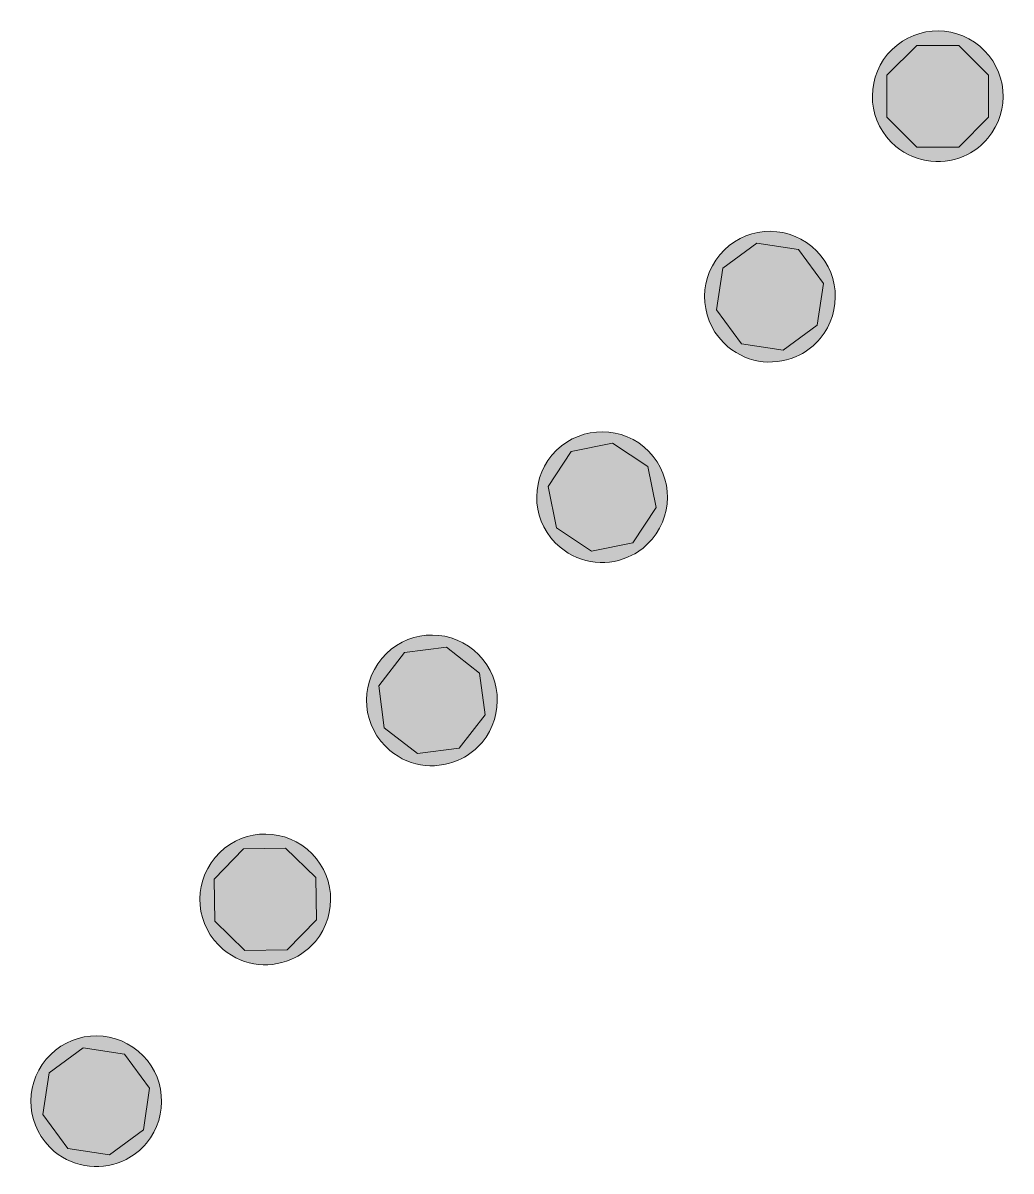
# Model space of a CAD drawing. Header units: millimetres. Extents: x -1358 to 1584, y -714 to 655.
# Drawn here: x 713.6 to 789.2, y 114.7 to 202.6 of the extents above; entities that cross this region are included whole.
import ezdxf

# ---------------------------------------------------------------- set-up
doc = ezdxf.new("R2010")
doc.units = ezdxf.units.MM
doc.header["$MEASUREMENT"] = 0
doc.layers.add('finished guitar', color=7, linetype='Continuous')

# ---------------------------------------------------------------- blocks, each defined once
blk = doc.blocks.new('block 196')
at = {"layer": 'finished guitar', "true_color": 0x031ca6}
h = blk.add_hatch(color=164, dxfattribs=at)
edge = h.paths.add_edge_path()
edge.add_spline(control_points=[(780.342, 193.121), (780.342, 193.121), (780.342, 193.121), (780.342, 193.121), (778.225, 194.894), (777.946, 198.048), (779.719, 200.165), (779.719, 200.165), (779.719, 200.165), (779.719, 200.165), (781.492, 202.282), (784.646, 202.561), (786.763, 200.788), (786.763, 200.788), (786.763, 200.788), (786.763, 200.788), (788.88, 199.015), (789.159, 195.861), (787.386, 193.744), (787.386, 193.744), (787.386, 193.744), (787.386, 193.744), (786.943, 193.215), (786.413, 192.801), (785.835, 192.504), (784.101, 191.616), (781.93, 191.791), (780.342, 193.121)], knot_values=[0, 0, 0, 0, 1, 1, 1, 2, 2, 2, 3, 3, 3, 4, 4, 4, 5, 5, 5, 6, 6, 6, 7, 7, 7, 8, 8, 8, 9, 9, 9, 9], degree=3, periodic=1)
h = blk.add_hatch(color=164, dxfattribs=at)
edge = h.paths.add_edge_path()
edge.add_spline(control_points=[(767.501, 177.788), (767.501, 177.788), (767.501, 177.788), (767.501, 177.788), (765.384, 179.561), (765.105, 182.714), (766.878, 184.831), (766.878, 184.831), (766.878, 184.831), (766.878, 184.831), (768.651, 186.949), (771.805, 187.227), (773.922, 185.455), (773.922, 185.455), (773.922, 185.455), (773.922, 185.455), (776.039, 183.682), (776.318, 180.528), (774.545, 178.411), (774.545, 178.411), (774.545, 178.411), (774.545, 178.411), (774.102, 177.882), (773.572, 177.467), (772.994, 177.171), (771.26, 176.283), (769.089, 176.458), (767.501, 177.788)], knot_values=[0, 0, 0, 0, 1, 1, 1, 2, 2, 2, 3, 3, 3, 4, 4, 4, 5, 5, 5, 6, 6, 6, 7, 7, 7, 8, 8, 8, 9, 9, 9, 9], degree=3, periodic=1)
h = blk.add_hatch(color=164, dxfattribs=at)
edge = h.paths.add_edge_path()
edge.add_spline(control_points=[(754.66, 162.455), (754.66, 162.455), (754.66, 162.455), (754.66, 162.455), (752.543, 164.227), (752.264, 167.381), (754.037, 169.498), (754.037, 169.498), (754.037, 169.498), (754.037, 169.498), (755.81, 171.615), (758.964, 171.894), (761.081, 170.121), (761.081, 170.121), (761.081, 170.121), (761.081, 170.121), (763.198, 168.348), (763.477, 165.195), (761.704, 163.078), (761.704, 163.078), (761.704, 163.078), (761.704, 163.078), (761.261, 162.548), (760.731, 162.134), (760.153, 161.838), (758.419, 160.949), (756.248, 161.125), (754.66, 162.455)], knot_values=[0, 0, 0, 0, 1, 1, 1, 2, 2, 2, 3, 3, 3, 4, 4, 4, 5, 5, 5, 6, 6, 6, 7, 7, 7, 8, 8, 8, 9, 9, 9, 9], degree=3, periodic=1)
h = blk.add_hatch(color=164, dxfattribs=at)
edge = h.paths.add_edge_path()
edge.add_spline(control_points=[(741.639, 146.906), (741.639, 146.906), (741.639, 146.906), (741.639, 146.906), (739.522, 148.679), (739.243, 151.833), (741.016, 153.95), (741.016, 153.95), (741.016, 153.95), (741.016, 153.95), (742.789, 156.067), (745.943, 156.346), (748.06, 154.573), (748.06, 154.573), (748.06, 154.573), (748.06, 154.573), (750.177, 152.8), (750.456, 149.646), (748.683, 147.529), (748.683, 147.529), (748.683, 147.529), (748.683, 147.529), (748.24, 147), (747.71, 146.586), (747.132, 146.289), (745.398, 145.401), (743.227, 145.576), (741.639, 146.906)], knot_values=[0, 0, 0, 0, 1, 1, 1, 2, 2, 2, 3, 3, 3, 4, 4, 4, 5, 5, 5, 6, 6, 6, 7, 7, 7, 8, 8, 8, 9, 9, 9, 9], degree=3, periodic=1)
h = blk.add_hatch(color=164, dxfattribs=at)
edge = h.paths.add_edge_path()
edge.add_spline(control_points=[(728.889, 131.68), (728.889, 131.68), (728.889, 131.68), (728.889, 131.68), (726.771, 133.453), (726.493, 136.607), (728.265, 138.724), (728.265, 138.724), (728.265, 138.724), (728.265, 138.724), (730.038, 140.841), (733.192, 141.12), (735.309, 139.347), (735.309, 139.347), (735.309, 139.347), (735.309, 139.347), (737.426, 137.574), (737.705, 134.421), (735.932, 132.303), (735.932, 132.303), (735.932, 132.303), (735.932, 132.303), (735.489, 131.774), (734.959, 131.36), (734.381, 131.064), (732.647, 130.175), (730.476, 130.351), (728.889, 131.68)], knot_values=[0, 0, 0, 0, 1, 1, 1, 2, 2, 2, 3, 3, 3, 4, 4, 4, 5, 5, 5, 6, 6, 6, 7, 7, 7, 8, 8, 8, 9, 9, 9, 9], degree=3, periodic=1)
h = blk.add_hatch(color=164, dxfattribs=at)
edge = h.paths.add_edge_path()
edge.add_spline(control_points=[(715.958, 116.239), (715.958, 116.239), (715.958, 116.239), (715.958, 116.239), (713.84, 118.012), (713.562, 121.166), (715.334, 123.283), (715.334, 123.283), (715.334, 123.283), (715.334, 123.283), (717.107, 125.4), (720.261, 125.679), (722.378, 123.906), (722.378, 123.906), (722.378, 123.906), (722.378, 123.906), (724.495, 122.133), (724.774, 118.98), (723.001, 116.863), (723.001, 116.863), (723.001, 116.863), (723.001, 116.863), (722.558, 116.333), (722.028, 115.919), (721.45, 115.623), (719.716, 114.734), (717.545, 114.91), (715.958, 116.239)], knot_values=[0, 0, 0, 0, 1, 1, 1, 2, 2, 2, 3, 3, 3, 4, 4, 4, 5, 5, 5, 6, 6, 6, 7, 7, 7, 8, 8, 8, 9, 9, 9, 9], degree=3, periodic=1)
at = {"layer": 'finished guitar', "lineweight": 0}
for points in [[(780.342, 193.121), (780.342, 193.121), (780.342, 193.121), (780.342, 193.121), (778.225, 194.894), (777.946, 198.048), (779.719, 200.165), (779.719, 200.165), (779.719, 200.165), (779.719, 200.165), (781.492, 202.282), (784.646, 202.561), (786.763, 200.788), (786.763, 200.788), (786.763, 200.788), (786.763, 200.788), (788.88, 199.015), (789.159, 195.861), (787.386, 193.744), (787.386, 193.744), (787.386, 193.744), (787.386, 193.744), (786.943, 193.215), (786.413, 192.801), (785.835, 192.504), (784.101, 191.616), (781.93, 191.791), (780.342, 193.121)], [(767.501, 177.788), (767.501, 177.788), (767.501, 177.788), (767.501, 177.788), (765.384, 179.561), (765.105, 182.714), (766.878, 184.831), (766.878, 184.831), (766.878, 184.831), (766.878, 184.831), (768.651, 186.949), (771.805, 187.227), (773.922, 185.455), (773.922, 185.455), (773.922, 185.455), (773.922, 185.455), (776.039, 183.682), (776.318, 180.528), (774.545, 178.411), (774.545, 178.411), (774.545, 178.411), (774.545, 178.411), (774.102, 177.882), (773.572, 177.467), (772.994, 177.171), (771.26, 176.283), (769.089, 176.458), (767.501, 177.788)], [(754.66, 162.455), (754.66, 162.455), (754.66, 162.455), (754.66, 162.455), (752.543, 164.227), (752.264, 167.381), (754.037, 169.498), (754.037, 169.498), (754.037, 169.498), (754.037, 169.498), (755.81, 171.615), (758.964, 171.894), (761.081, 170.121), (761.081, 170.121), (761.081, 170.121), (761.081, 170.121), (763.198, 168.348), (763.477, 165.195), (761.704, 163.078), (761.704, 163.078), (761.704, 163.078), (761.704, 163.078), (761.261, 162.548), (760.731, 162.134), (760.153, 161.838), (758.419, 160.949), (756.248, 161.125), (754.66, 162.455)], [(741.639, 146.906), (741.639, 146.906), (741.639, 146.906), (741.639, 146.906), (739.522, 148.679), (739.243, 151.833), (741.016, 153.95), (741.016, 153.95), (741.016, 153.95), (741.016, 153.95), (742.789, 156.067), (745.943, 156.346), (748.06, 154.573), (748.06, 154.573), (748.06, 154.573), (748.06, 154.573), (750.177, 152.8), (750.456, 149.646), (748.683, 147.529), (748.683, 147.529), (748.683, 147.529), (748.683, 147.529), (748.24, 147), (747.71, 146.586), (747.132, 146.289), (745.398, 145.401), (743.227, 145.576), (741.639, 146.906)], [(728.889, 131.68), (728.889, 131.68), (728.889, 131.68), (728.889, 131.68), (726.771, 133.453), (726.493, 136.607), (728.265, 138.724), (728.265, 138.724), (728.265, 138.724), (728.265, 138.724), (730.038, 140.841), (733.192, 141.12), (735.309, 139.347), (735.309, 139.347), (735.309, 139.347), (735.309, 139.347), (737.426, 137.574), (737.705, 134.421), (735.932, 132.303), (735.932, 132.303), (735.932, 132.303), (735.932, 132.303), (735.489, 131.774), (734.959, 131.36), (734.381, 131.064), (732.647, 130.175), (730.476, 130.351), (728.889, 131.68)], [(715.958, 116.239), (715.958, 116.239), (715.958, 116.239), (715.958, 116.239), (713.84, 118.012), (713.562, 121.166), (715.334, 123.283), (715.334, 123.283), (715.334, 123.283), (715.334, 123.283), (717.107, 125.4), (720.261, 125.679), (722.378, 123.906), (722.378, 123.906), (722.378, 123.906), (722.378, 123.906), (724.495, 122.133), (724.774, 118.98), (723.001, 116.863), (723.001, 116.863), (723.001, 116.863), (723.001, 116.863), (722.558, 116.333), (722.028, 115.919), (721.45, 115.623), (719.716, 114.734), (717.545, 114.91), (715.958, 116.239)]]:
    blk.add_open_spline(points, degree=3, knots=[0, 0, 0, 0, 1, 1, 1, 2, 2, 2, 3, 3, 3, 4, 4, 4, 5, 5, 5, 6, 6, 6, 7, 7, 7, 8, 8, 8, 9, 9, 9, 9], dxfattribs=at)
blk = doc.blocks.new('block 197')
at = {"layer": 'finished guitar', "true_color": 0x06182d}
for points in [[(781.941, 193.065), (779.663, 195.343), (779.663, 198.566), (781.941, 200.844), (785.164, 200.844), (787.442, 198.566), (787.442, 195.343), (785.164, 193.065)], [(766.625, 180.609), (767.106, 183.795), (769.699, 185.708), (772.885, 185.226), (774.798, 182.633), (774.317, 179.447), (771.724, 177.535), (768.538, 178.016)], [(757.068, 162.155), (754.381, 163.934), (753.738, 167.091), (755.516, 169.778), (758.674, 170.42), (761.361, 168.642), (762.003, 165.485), (760.225, 162.798)], [(742.758, 154.393), (745.954, 154.802), (748.503, 152.831), (748.912, 149.635), (746.941, 147.086), (743.745, 146.677), (741.196, 148.648), (740.787, 151.844)], [(735.965, 137.18), (736.011, 133.958), (733.765, 131.648), (730.543, 131.602), (728.233, 133.847), (728.187, 137.069), (730.432, 139.38), (733.654, 139.426)], [(722.773, 117.899), (720.18, 115.986), (716.994, 116.467), (715.081, 119.061), (715.563, 122.247), (718.156, 124.159), (721.342, 123.678), (723.254, 121.085)]]:
    blk.add_hatch(color=168, dxfattribs=at).paths.add_polyline_path(points)
at = {"layer": 'finished guitar', "lineweight": 0}
for points in [[(781.941, 193.065), (779.663, 195.343), (779.663, 198.566), (781.941, 200.844), (785.164, 200.844), (787.442, 198.566), (787.442, 195.343), (785.164, 193.065), (781.941, 193.065)], [(766.625, 180.609), (767.106, 183.795), (769.699, 185.708), (772.885, 185.226), (774.798, 182.633), (774.317, 179.447), (771.724, 177.535), (768.538, 178.016), (766.625, 180.609)], [(757.068, 162.155), (754.381, 163.934), (753.738, 167.091), (755.516, 169.778), (758.674, 170.42), (761.361, 168.642), (762.003, 165.485), (760.225, 162.798), (757.068, 162.155)], [(742.758, 154.393), (745.954, 154.802), (748.503, 152.831), (748.912, 149.635), (746.941, 147.086), (743.745, 146.677), (741.196, 148.648), (740.787, 151.844), (742.758, 154.393)], [(735.965, 137.18), (736.011, 133.958), (733.765, 131.648), (730.543, 131.602), (728.233, 133.847), (728.187, 137.069), (730.432, 139.38), (733.654, 139.426), (735.965, 137.18)], [(722.773, 117.899), (720.18, 115.986), (716.994, 116.467), (715.081, 119.061), (715.563, 122.247), (718.156, 124.159), (721.342, 123.678), (723.254, 121.085), (722.773, 117.899)]]:
    blk.add_lwpolyline(points, dxfattribs=at)
blk = doc.blocks.new('block 187')
at = {"layer": 'finished guitar'}
for name in ['block 196', 'block 197']:
    blk.add_blockref(name, (0, 0), dxfattribs=at)
blk = doc.blocks.new('block 171')
at = {"layer": 'finished guitar'}
blk.add_blockref('block 187', (0, 0), dxfattribs=at)
blk = doc.blocks.new('block 167')
at = {"layer": 'finished guitar'}
blk.add_blockref('block 171', (0, 0), dxfattribs=at)

msp = doc.modelspace()

# ---------------------------------------------------------------- block references
at = {"layer": 'finished guitar'}
msp.add_blockref('block 167', (0, 0), dxfattribs=at)

doc.saveas('drawing.dxf')
